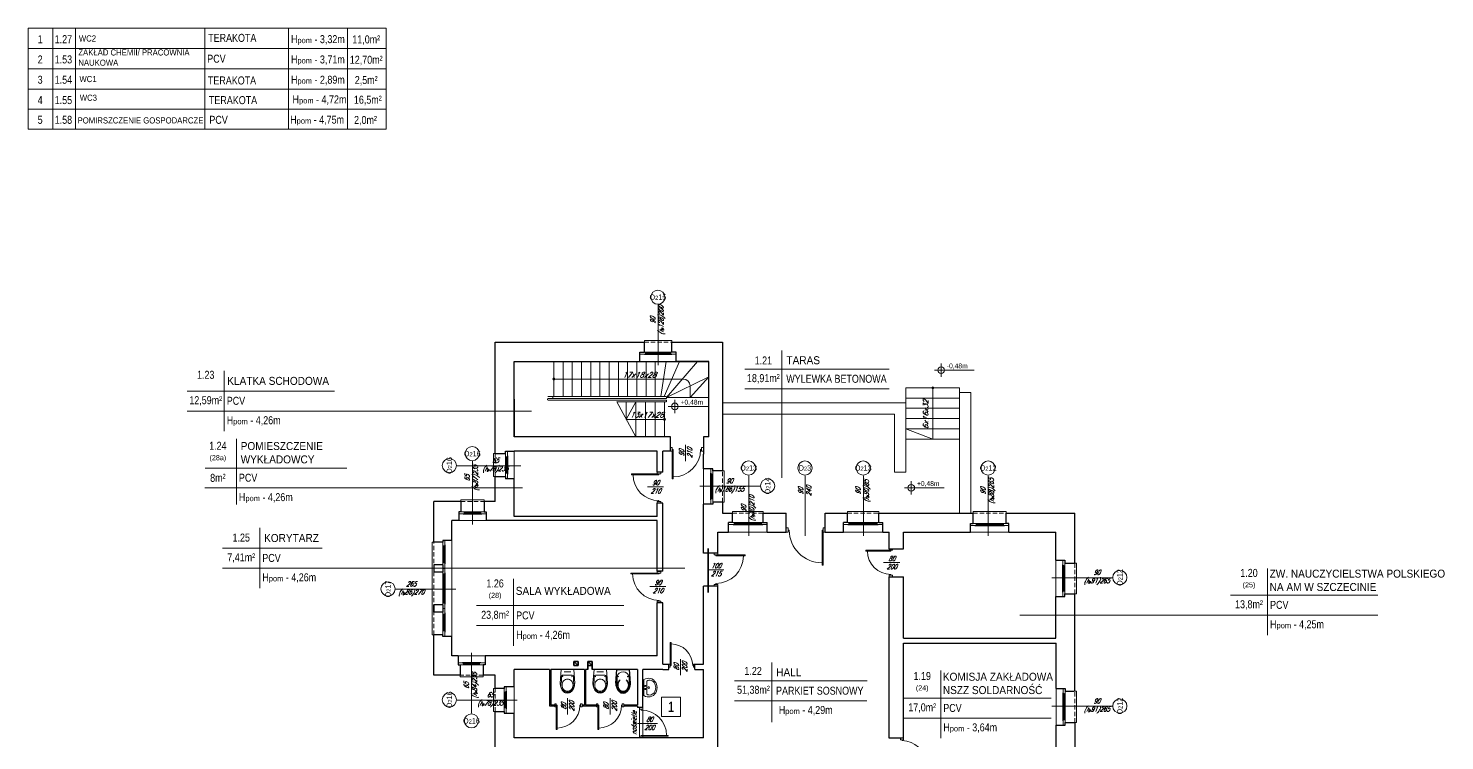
# Model space of a CAD drawing. Header units: millimetres. Extents: x -18485 to 40303, y -22087 to 35064.
# Drawn here: x 14465 to 18612, y 17374 to 19460 of the extents above; entities that cross this region are included whole.
import ezdxf
from ezdxf.enums import TextEntityAlignment as Align

# ---------------------------------------------------------------- set-up
doc = ezdxf.new("R2010")
doc.units = ezdxf.units.MM
doc.linetypes.add('ACAD_ISO12W100', pattern=[21, 12, -3, 0, -3, 0, -3])
doc.linetypes.add('DASHED', pattern=[19.05, 12.7, -6.35])
doc.layers.get('0').update_dxf_attribs({"lineweight": 25})
for name, color, linetype, lineweight in [('01 parter - ściany', 2, 'Continuous', 25), ('03-01_okna', 5, 'Continuous', 15), ('03_drzwi', 1, 'Continuous', 0), ('04-1_widok', 251, 'Continuous', 5), ('05-03_opis', 10, 'Continuous', 5), ('07_wyposażenie', 253, 'Continuous', 5), ('31 piętro III - ściany', 2, 'Continuous', 35), ('inw03-02_schody', 6, 'Continuous', 5)]:
    doc.layers.add(name, color=color, linetype=linetype, lineweight=lineweight)
doc.styles.add('arial', font='arial.ttf')
doc.styles.add('ariel', font='arial.ttf', dxfattribs={"width": 0.8})
doc.styles.add('ariel_wym', font='simplex.shx', dxfattribs={"width": 0.65, "oblique": 25})

# ---------------------------------------------------------------- blocks, each defined once
blk = doc.blocks.new('ubi012_r')
for p, q in [((-2.3, 33.2), (0, 0)), ((30.3, 0), (0, 0)), ((0.9, 16.8), (0.9, 29.4)), ((27.1, 13.8), (3.9, 13.8)), ((15.4, 5.1), (7.5, 5.1)), ((15.4, 5.1), (23.3, 5.1)), ((30.2, 29.2), (30.2, 16.8)), ((33.1, 33.2), (30.3, 0))]:
    blk.add_line(p, q)
for centre in [(3.9, 16.8), (27.1, 16.8)]:
    blk.add_circle(centre, 0.506)
for centre, radius, start, end in [((30.8, 33.2), 33.1, 171.7845, 180.1077), ((27.5, 33.8), 29.8, 154.3733, 172.0149), ((18.8, 37.3), 19.5, 169.767, 190.233), ((18.1, 37.5), 18.8, 148.867, 169.8645), ((20.8, 37.1), 22.3, 133.1777, 154.6258), ((18, 37.8), 16.2, 169.767, 190.233), ((16.6, 38.4), 17, 126.5259, 148.9267), ((17.4, 38), 15.6, 148.867, 169.8645), ((17.4, 37.7), 15.6, 190.1355, 211.133), ((16.1, 38.7), 14.2, 126.5259, 148.9267), ((16.2, 42), 15.5, 105.9445, 133.2542), ((15.6, 39.7), 15.4, 102.4946, 126.4967), ((15.3, 39.9), 12.8, 102.4946, 126.4967), ((15.4, 44.4), 13, 74.6148, 105.3852), ((15.5, 40.4), 14.7, 77.6333, 102.3667), ((15.2, 40.4), 12.2, 77.6333, 102.3667), ((15, 39.9), 12.8, 53.5033, 77.5054), ((15.3, 39.7), 15.4, 53.5033, 77.5054), ((14.6, 42), 15.5, 46.7458, 74.0555), ((14.2, 38.7), 14.2, 31.0733, 53.4741), ((14.3, 38.4), 17, 31.0733, 53.4741), ((10, 37.1), 22.3, 25.3742, 46.8223), ((13, 38), 15.6, 10.1355, 31.133), ((13, 37.7), 15.6, 328.867, 349.8645), ((12.4, 37.8), 16.2, 0, 10.233), ((12.4, 37.8), 16.2, 349.767, 0), ((12.8, 37.5), 18.8, 10.1355, 31.133), ((3.2, 33.8), 29.8, 7.9851, 25.6267), ((12.1, 37.3), 19.5, 0, 10.233), ((12.1, 37.3), 19.5, 349.767, 0), ((-0.1, 33.2), 33.1, 0, 8.2155), ((15.6, 36.6), 16.2, 189.6364, 202.7205), ((-1.7, 29.4), 2.53, 0, 22.7205), ((3.9, 16.8), 3.03, 180, 270), ((16.1, 37), 14.2, 211.0733, 233.4741), ((15.3, 35.8), 12.8, 233.5033, 257.5054), ((15.2, 35.3), 12.2, 257.6333, 282.3667), ((15, 35.8), 12.8, 282.4946, 306.4967), ((14.2, 37), 14.2, 306.5259, 328.9267), ((27.1, 16.8), 3.03, 270, 0), ((32.7, 29.2), 2.53, 163.1585, 180), ((-13.9, 43.3), 46.1, 343.1585, 348.2524)]:
    blk.add_arc(centre, radius, start, end)
blk = doc.blocks.new('umywal04')
at = {"flags": 128}
for points in [[(0, 0), (-2.4, -4.4), (-3.7, -9.1), (-4.1, -13.9), (-3.5, -18.7), (-1.8, -23.4), (0.7, -27.6), (4.2, -31.3), (8.3, -34.4), (13, -36.6), (18.1, -38), (23.4, -38.5), (28.7, -38), (33.8, -36.6), (38.5, -34.4), (42.6, -31.3), (46.1, -27.6), (48.6, -23.4), (50.3, -18.7), (50.9, -13.9), (50.5, -9.1), (49.2, -4.4), (46.8, 0)], [(4.3, -8.4), (2.7, -11.4), (1.8, -14.6), (1.7, -17.9), (2.3, -21.2), (3.7, -24.3), (5.8, -27.2), (8.5, -29.6), (11.7, -31.6), (15.3, -33.1), (19.3, -34.1), (23.3, -34.4), (27.4, -34.1), (31.3, -33.1), (34.9, -31.6), (38.1, -29.6), (40.8, -27.2), (42.9, -24.3), (44.3, -21.2), (44.9, -17.9), (44.8, -14.6), (43.9, -11.4), (42.3, -8.4)]]:
    blk.add_lwpolyline(points, dxfattribs=at)
for points in [[(0, 0), (46.8, 0)], [(4.3, -8.4), (42.3, -8.4)]]:
    blk.add_lwpolyline(points)
for centre, radius in [((19.3, -4), 1.56), ((23.5, -13.9), 2.54), ((28.3, -4), 1.56)]:
    blk.add_circle(centre, radius)
blk = doc.blocks.new('*U1400')
blk.add_line((0, 0.375), (0, 0.4))
at = {"ltscale": 0.8}
blk.add_lwpolyline([(0.05, 0.4), (0.05, 0.45), (-0.05, 0.45), (-0.05, 0.4)], close=True, dxfattribs=at)
blk.add_lwpolyline([(0, -0.4), (0, -0.375), (0.8, -0.375), (0.8, -0.4), (0.05, -0.4), (-0.05, -0.4), (-0.05, -0.45), (0.05, -0.45), (0.05, -0.4)])
blk.add_arc((0, -0.375), 0.75, 0, 90)
blk = doc.blocks.new('*U1406')
blk.add_line((0, -0.375), (0, -0.4))
blk.add_lwpolyline([(0, 0.4), (0, 0.375), (-0.8, 0.375), (-0.8, 0.4), (-0.05, 0.4), (0.05, 0.4), (0.05, 0.45), (-0.05, 0.45), (-0.05, 0.4)])
at = {"ltscale": 0.8}
blk.add_lwpolyline([(-0.05, -0.4), (-0.05, -0.45), (0.05, -0.45), (0.05, -0.4)], close=True, dxfattribs=at)
blk.add_arc((0, 0.375), 0.75, 180, 270)
blk = doc.blocks.new('*U1407')
blk.add_line((0, -0.375), (0, -0.4))
blk.add_lwpolyline([(0, 0.4), (0, 0.375), (0.8, 0.375), (0.8, 0.4), (0.05, 0.4), (-0.05, 0.4), (-0.05, 0.45), (0.05, 0.45), (0.05, 0.4)])
at = {"ltscale": 0.8}
blk.add_lwpolyline([(0.05, -0.4), (0.05, -0.45), (-0.05, -0.45), (-0.05, -0.4)], close=True, dxfattribs=at)
blk.add_arc((0, 0.375), 0.75, 270, 360)
blk = doc.blocks.new('*U1395')
blk.add_line((0, -0.375), (0, -0.4))
blk.add_lwpolyline([(0, 0.4), (0, 0.375), (-0.8, 0.375), (-0.8, 0.4), (-0.05, 0.4), (0.05, 0.4), (0.05, 0.45), (-0.05, 0.45), (-0.05, 0.4)])
at = {"ltscale": 0.8}
blk.add_lwpolyline([(-0.05, -0.4), (-0.05, -0.45), (0.05, -0.45), (0.05, -0.4)], close=True, dxfattribs=at)
blk.add_arc((0, 0.375), 0.75, 180, 270)
blk = doc.blocks.new('*U1397')
blk.add_line((0, -0.375), (0, -0.4))
blk.add_lwpolyline([(0, 0.4), (0, 0.375), (0.8, 0.375), (0.8, 0.4), (0.05, 0.4), (-0.05, 0.4), (-0.05, 0.45), (0.05, 0.45), (0.05, 0.4)])
at = {"ltscale": 0.8}
blk.add_lwpolyline([(0.05, -0.4), (0.05, -0.45), (-0.05, -0.45), (-0.05, -0.4)], close=True, dxfattribs=at)
blk.add_arc((0, 0.375), 0.75, 270, 360)
blk = doc.blocks.new('kota rzutowa')
at = {"ltscale": 0.5}
for p, q in [((-20.6, 0), (102.8, 0)), ((0, -20.6), (0, 20.6))]:
    blk.add_line(p, q, dxfattribs=at)
blk.add_circle((0, 0), 10.6, dxfattribs=at)
at = {"ltscale": 0.5, "style": 'arial'}
blk.add_attdef('POZ._POSADKI_WYKOŃCZONWJ', text='', height=15, dxfattribs=at).set_placement((17.9, 1.4), align=Align.BOTTOM_LEFT)
blk.add_attdef('POZ._POSADZKI_KONSTRUKCJA', text='', height=15, dxfattribs=at).set_placement((17, -5), align=Align.TOP_LEFT)

msp = doc.modelspace()

# ---------------------------------------------------------------- linework, layer by layer
for p, q in [((16185.4, 17542.7), (16188.7, 17582.5)), ((16188.7, 17582.5), (16225.1, 17582.5)), ((16227.9, 17542.7), (16225.1, 17582.5)), ((16188.9, 17547.5), (16188.9, 17562.3)), ((16224.1, 17562.3), (16224.1, 17547.2))]:
    msp.add_line(p, q)
for centre in [(16192.5, 17562.3), (16220.4, 17562.3)]:
    msp.add_circle(centre, 0.607)
for centre, radius, start, end in [((16225.2, 17542.7), 39.8, 180, 188.2155), ((16210.6, 17537.7), 23.4, 169.767, 180), ((16241.8, 17530.5), 55.4, 163.1585, 168.2524), ((16185.9, 17547.5), 3.03, 343.1585, 0), ((16210.3, 17537), 19.5, 169.767, 180), ((16209.5, 17537.2), 18.8, 148.867, 169.8645), ((16208.1, 17538.1), 17, 126.5259, 148.9267), ((16205.7, 17538.1), 17, 31.0733, 53.4741), ((16204.3, 17537.2), 18.8, 10.1355, 31.133), ((16203.5, 17537), 19.5, 349.767, 10.233), ((16227.1, 17547.2), 3.03, 180, 202.7205), ((16206.3, 17538.5), 19.5, 9.6364, 22.7205), ((16202.5, 17537.7), 23.4, 349.767, 10.233), ((16188.1, 17542.7), 39.8, 351.7845, 0.1077), ((16221.2, 17542), 35.8, 187.9851, 205.6267), ((16210.6, 17537.7), 23.4, 180, 190.233), ((16209.7, 17537.5), 22.5, 190.1355, 211.133), ((16213.1, 17537.9), 26.7, 205.3742, 226.8223), ((16208, 17536.4), 20.4, 211.0733, 233.4741), ((16210.3, 17537), 19.5, 180, 190.233), ((16209.5, 17536.9), 18.8, 190.1355, 211.133), ((16208.1, 17536), 17, 211.0733, 233.4741), ((16207.6, 17532), 18.6, 226.7458, 254.0555), ((16206.8, 17534.8), 18.4, 233.5033, 257.5054), ((16207.1, 17534.6), 15.4, 233.5033, 257.5054), ((16206.7, 17529.2), 15.6, 254.6148, 285.3852), ((16206.6, 17534), 17.6, 257.6333, 282.3667), ((16206.9, 17534), 14.7, 257.6333, 282.3667), ((16206.7, 17534.6), 15.4, 282.4946, 306.4967), ((16206.3, 17534.8), 18.4, 282.4946, 306.4967), ((16205.7, 17532), 18.6, 285.9445, 313.2542), ((16205.7, 17536), 17, 306.5259, 328.9267), ((16205.1, 17536.4), 20.4, 306.5259, 328.9267), ((16200.2, 17537.9), 26.7, 313.1777, 334.6258), ((16204.3, 17536.9), 18.8, 328.867, 349.8645), ((16203.4, 17537.5), 22.5, 328.867, 349.8645), ((16192.1, 17542), 35.8, 334.3733, 352.0149)]:
    msp.add_arc(centre, radius, start, end)
at = {"layer": '01 parter - ściany'}
for p, q in [((15832, 18215.5), (15832, 18540.5)), ((15832, 18540.5), (16269, 18540.5)), ((16269, 18511.5), (16269, 18540.5)), ((16349, 18540.5), (16497.6, 18540.5)), ((16349, 18511.5), (16349, 18540.5)), ((16497.6, 18540.5), (16497.6, 18164.5)), ((16256, 18484.5), (16256, 18511.5)), ((16256, 18511.5), (16269, 18511.5)), ((16362, 18511.5), (16349, 18511.5)), ((16362, 18484.5), (16362, 18511.5)), ((15888, 18484.5), (16458, 18484.5)), ((15888, 18263.5), (15888, 18484.5)), ((16362, 18484.5), (16458, 18484.5)), ((16458, 18484.5), (16362, 18484.5)), ((16458, 18263.5), (16458, 18484.5)), ((15888, 18374), (15888, 18263.5)), ((16345.1, 18263.5), (15888, 18263.5)), ((16345.1, 18221.5), (16345.1, 18263.5)), ((16458, 18263.5), (16441.6, 18263.5)), ((16458, 18263.5), (16441.6, 18263.5)), ((16441.6, 18263.5), (16441.6, 18213.5)), ((15832, 18215.5), (15862, 18215.5)), ((15862, 18221.5), (15888, 18221.5)), ((15862, 18215.5), (15862, 18221.5)), ((16306.6, 18221.5), (15888, 18221.5)), ((16306.6, 18160.5), (16306.6, 18221.5)), ((16322.6, 18160.5), (16322.6, 18221.5)), ((16345.1, 18221.5), (16322.6, 18221.5)), ((16441.6, 18170.5), (16441.6, 18213.5)), ((16469.6, 18170.5), (16441.6, 18170.5)), ((16469.6, 18164.5), (16469.6, 18170.5)), ((16497.6, 18164.5), (16469.6, 18164.5)), ((15832, 18074.5), (15832, 18147.5)), ((15832, 18147.5), (15862, 18147.5)), ((15862, 18147.5), (15862, 18141.5)), ((15862, 18141.5), (15888, 18141.5)), ((15888, 18030.5), (15888, 18141.5)), ((16322.6, 18160.5), (16306.6, 18160.5)), ((15652.6, 17955.5), (15652.6, 18074.5)), ((15731.6, 18074.5), (15652.6, 18074.5)), ((15725.6, 18044.5), (15725.6, 18018.5)), ((15731.6, 18044.5), (15725.6, 18044.5)), ((15731.6, 18074.5), (15731.6, 18044.5)), ((15832, 18074.5), (15799.6, 18074.5)), ((15799.6, 18074.5), (15799.6, 18044.5)), ((15799.6, 18044.5), (15805.6, 18044.5)), ((15805.6, 18044.5), (15805.6, 18018.5)), ((16322.6, 18069.5), (16306.6, 18069.5)), ((16306.6, 18030.5), (16306.6, 18069.5)), ((16322.6, 17870.5), (16322.6, 18069.5)), ((16441.6, 17923.5), (16441.6, 18066.5)), ((16469.6, 18066.5), (16441.6, 18066.5)), ((16497.6, 18072.5), (16469.6, 18072.5)), ((16469.6, 18072.5), (16469.6, 18066.5)), ((16497.6, 18072.5), (16497.6, 18040.5)), ((16497.6, 18040.5), (16527.1, 18040.5)), ((16527.1, 18013.5), (16527.1, 18040.5)), ((16617.1, 18040.5), (16683.6, 18040.5)), ((16617.1, 18013.5), (16617.1, 18040.5)), ((16683.6, 17984.5), (16683.6, 18040.5)), ((16798.6, 18040.5), (16863.3, 18040.5)), ((16798.6, 17984.5), (16798.6, 18040.5)), ((16863.3, 18013.5), (16863.3, 18040.5)), ((16955.3, 18040.5), (17231.8, 18040.5)), ((16955.3, 18013.5), (16955.3, 18040.5)), ((17231.8, 18010.5), (17231.8, 18040.5)), ((17327.8, 18040.5), (17528.8, 18040.5)), ((17327.8, 18010.5), (17327.8, 18040.5)), ((17528.8, 17894.5), (17528.8, 18040.5)), ((15705.6, 17960.5), (15705.6, 18018.5)), ((15725.6, 18018.5), (15705.6, 18018.5)), ((16306.6, 18018.5), (15805.6, 18018.5)), ((16306.6, 18030.5), (15888, 18030.5)), ((16306.6, 17870.5), (16306.6, 18018.5)), ((16515.6, 17984.5), (16515.6, 18013.5)), ((16527.1, 18013.5), (16515.6, 18013.5)), ((16617.1, 18013.5), (16628.6, 18013.5)), ((16628.6, 17984.5), (16628.6, 18013.5)), ((16851.8, 17984.5), (16851.8, 18013.5)), ((16863.3, 18013.5), (16851.8, 18013.5)), ((16955.3, 18013.5), (16966.8, 18013.5)), ((16966.8, 17984.5), (16966.8, 18013.5)), ((17223.8, 17984.5), (17223.8, 18010.5)), ((17223.8, 18010.5), (17231.8, 18010.5)), ((17335.8, 18010.5), (17327.8, 18010.5)), ((17335.8, 17984.5), (17335.8, 18010.5)), ((15678.6, 17955.5), (15652.6, 17955.5)), ((15705.6, 17960.5), (15678.6, 17960.5)), ((15678.6, 17960.5), (15678.6, 17955.5)), ((16483.6, 17984.5), (16515.6, 17984.5)), ((16483.6, 17923.5), (16483.6, 17984.5)), ((16628.6, 17984.5), (16683.6, 17984.5)), ((16798.6, 17984.5), (16851.8, 17984.5)), ((16966.8, 17984.5), (16985.8, 17984.5)), ((16985.8, 17936.5), (16985.8, 17984.5)), ((17027.8, 17936.5), (17027.8, 17984.5)), ((17027.8, 17984.5), (17223.8, 17984.5)), ((17335.8, 17984.5), (17473.8, 17984.5)), ((17473.8, 17902.5), (17473.8, 17984.5)), ((16483.6, 17923.5), (16441.6, 17923.5)), ((16985.8, 17936.5), (17027.8, 17936.5)), ((15678.6, 17889.5), (15652.6, 17889.5)), ((15652.6, 17889.5), (15652.6, 17868)), ((15678.6, 17889.5), (15678.6, 17868)), ((17473.8, 17902.5), (17499.8, 17902.5)), ((17499.8, 17902.5), (17499.8, 17894.5)), ((17499.8, 17894.5), (17528.8, 17894.5)), ((15678.6, 17868), (15652.6, 17868)), ((16322.6, 17870.5), (16306.6, 17870.5)), ((16985.8, 17381.5), (16985.8, 17854.5)), ((16985.8, 17854.5), (17027.8, 17854.5)), ((17027.8, 17674.5), (17027.8, 17854.5)), ((16483.6, 17826.5), (16441.6, 17826.5)), ((16441.6, 17598.5), (16441.6, 17826.5)), ((16483.6, 17192.5), (16483.6, 17826.5)), ((17473.8, 17674.5), (17473.8, 17796.5)), ((17473.8, 17796.5), (17499.8, 17796.5)), ((17499.8, 17796.5), (17499.8, 17804.5)), ((17499.8, 17804.5), (17528.8, 17804.5)), ((17528.8, 17519.5), (17528.8, 17804.5)), ((15652.6, 17772), (15652.6, 17750.5)), ((15678.6, 17772), (15652.6, 17772)), ((15652.6, 17750.5), (15652.6, 17772)), ((15678.6, 17750.5), (15652.6, 17750.5)), ((15678.6, 17772), (15678.6, 17750.5)), ((16322.6, 17777.5), (16306.6, 17777.5)), ((16306.6, 17622.5), (16306.6, 17777.5)), ((16322.6, 17598.5), (16322.6, 17777.5)), ((15652.6, 17566.5), (15652.6, 17684.5)), ((15678.6, 17684.5), (15652.6, 17684.5)), ((15678.6, 17679.5), (15678.6, 17684.5)), ((15705.6, 17679.5), (15678.6, 17679.5)), ((15705.6, 17622.5), (15705.6, 17679.5)), ((17027.8, 17674.5), (17473.8, 17674.5)), ((17027.8, 17381.5), (17027.8, 17659.5)), ((17027.8, 17659.5), (17474.8, 17659.5)), ((17474.8, 17527.5), (17474.8, 17659.5)), ((15723.6, 17622.5), (15705.6, 17622.5)), ((15723.6, 17622.5), (15723.6, 17596.5)), ((15723.6, 17596.5), (15729.1, 17596.5)), ((15729.1, 17596.5), (15729.1, 17566.5)), ((15802.6, 17596.5), (15797.1, 17596.5)), ((15797.1, 17596.5), (15797.1, 17566.5)), ((16306.6, 17622.5), (15802.6, 17622.5)), ((15802.6, 17622.5), (15802.6, 17596.5)), ((15888, 17532.5), (15888, 17582.5)), ((15991.6, 17582.5), (15888, 17582.5)), ((15991.6, 17582.5), (15991.6, 17476.4)), ((16093.6, 17582.5), (15994.6, 17582.5)), ((15994.6, 17582.5), (15994.6, 17479.4)), ((16093.6, 17582.5), (16093.6, 17479.4)), ((16096.6, 17582.5), (16096.6, 17479.4)), ((16103.6, 17582.5), (16096.6, 17582.5)), ((16248.6, 17582.5), (16115.6, 17582.5)), ((16248.6, 17582.5), (16248.6, 17479.4)), ((16322.6, 17582.5), (16264.6, 17582.5)), ((16264.6, 17471.5), (16264.6, 17582.5)), ((16322.6, 17598.5), (16340.6, 17598.5)), ((16322.6, 17582.5), (16340.6, 17582.5)), ((16340.6, 17582.5), (16340.6, 17598.5)), ((16416.6, 17598.5), (16441.6, 17598.5)), ((16416.6, 17582.5), (16416.6, 17598.5)), ((16416.6, 17582.5), (16441.6, 17582.5)), ((16441.6, 17382.5), (16441.6, 17582.5)), ((15729.1, 17566.5), (15652.6, 17566.5)), ((15832, 17566.5), (15797.1, 17566.5)), ((15832, 17527.5), (15832, 17566.5)), ((15858, 17527.5), (15832, 17527.5)), ((15888, 17532.5), (15858, 17532.5)), ((15888, 17532.5), (15858, 17532.5)), ((15858, 17532.5), (15858, 17527.5)), ((17474.8, 17527.5), (17500.8, 17527.5)), ((17500.8, 17527.5), (17500.8, 17519.5)), ((17500.8, 17519.5), (17526.8, 17519.5)), ((15832, 17324.5), (15832, 17459.5)), ((15832, 17459.5), (15858, 17459.5)), ((15858, 17459.5), (15858, 17454.5)), ((15991.6, 17476.4), (16006.6, 17476.4)), ((15994.6, 17479.4), (16006.6, 17479.4)), ((16006.6, 17479.4), (16006.6, 17476.4)), ((16086.6, 17479.4), (16093.6, 17479.4)), ((16086.6, 17479.4), (16086.6, 17476.4)), ((16086.6, 17476.4), (16128.6, 17476.4)), ((16096.6, 17479.4), (16128.6, 17479.4)), ((16128.6, 17479.4), (16128.6, 17476.4)), ((16208.6, 17479.4), (16248.6, 17479.4)), ((16208.6, 17479.4), (16208.6, 17476.4)), ((16208.6, 17476.4), (16248.6, 17476.4)), ((16248.6, 17476.4), (16248.6, 17471.5)), ((16264.6, 17471.5), (16248.6, 17471.5)), ((15858, 17454.5), (15888, 17454.5)), ((15888, 17382.5), (15888, 17454.5)), ((17474.8, 17276.5), (17474.8, 17419.5)), ((17474.8, 17419.5), (17500.8, 17419.5)), ((17500.8, 17419.5), (17500.8, 17427.5)), ((17500.8, 17427.5), (17526.8, 17427.5)), ((17528.8, 17427.5), (17528.8, 17178.5)), ((16441.6, 17382.5), (15888, 17382.5)), ((17027.8, 17381.5), (16985.8, 17381.5))]:
    msp.add_line(p, q, dxfattribs=at)
at = {"layer": '03-01_okna', "linetype": 'Continuous', "lineweight": 0}
for p, q in [((16269, 18540.5), (16269, 18545.5)), ((16269, 18545.5), (16349, 18545.5)), ((16349, 18540.5), (16349, 18545.5)), ((16346, 18511.5), (16272, 18511.5)), ((16272, 18508.5), (16346, 18508.5)), ((16273, 18504.5), (16273, 18508.5)), ((16273, 18507), (16345, 18507)), ((16273, 18506.5), (16345, 18506.5)), ((16345, 18504.5), (16345, 18508.5)), ((15827, 18147.5), (15827, 18215.5)), ((15832, 18215.5), (15827, 18215.5)), ((15862, 18205.5), (15862, 18157.4)), ((15865, 18157.4), (15865, 18205.5)), ((15869, 18204.5), (15865, 18204.5)), ((15866.5, 18158.4), (15866.5, 18204.5)), ((15867, 18158.4), (15867, 18204.5)), ((16497.6, 18164.5), (16502.6, 18164.5)), ((16502.6, 18072.5), (16502.6, 18164.5)), ((15832, 18147.5), (15827, 18147.5)), ((15869, 18158.4), (15865, 18158.4)), ((16462.6, 18155.5), (16466.6, 18155.5)), ((16464.6, 18083.5), (16464.6, 18155.5)), ((16465.1, 18083.5), (16465.1, 18155.5)), ((16466.6, 18082.5), (16466.6, 18154.5)), ((16469.6, 18154.5), (16469.6, 18082.5)), ((15731.6, 18074.5), (15731.6, 18079.5)), ((15731.6, 18079.5), (15799.6, 18079.5)), ((15799.6, 18074.5), (15799.6, 18079.5)), ((16462.6, 18083.5), (16466.6, 18083.5)), ((15789.6, 18044.5), (15741.6, 18044.5)), ((15741.6, 18041.5), (15789.6, 18041.5)), ((15742.6, 18037.5), (15742.6, 18041.5)), ((15742.6, 18040), (15788.6, 18040)), ((15742.6, 18039.5), (15788.6, 18039.5)), ((15788.6, 18037.5), (15788.6, 18041.5)), ((16497.6, 18072.5), (16502.6, 18072.5)), ((16527.1, 18040.5), (16527.1, 18045.5)), ((16527.1, 18045.5), (16617.1, 18045.5)), ((16617.1, 18040.5), (16617.1, 18045.5)), ((16863.3, 18040.5), (16863.3, 18045.5)), ((16863.3, 18045.5), (16955.3, 18045.5)), ((16955.3, 18040.5), (16955.3, 18045.5)), ((17231.8, 18040.5), (17231.8, 18045.5)), ((17231.8, 18045.5), (17327.8, 18045.5)), ((17327.8, 18040.5), (17327.8, 18045.5)), ((16612.6, 18013.5), (16531.6, 18013.5)), ((16531.6, 18010.5), (16612.6, 18010.5)), ((16532.6, 18006.5), (16532.6, 18010.5)), ((16532.6, 18009), (16611.6, 18009)), ((16532.6, 18008.5), (16611.6, 18008.5)), ((16611.6, 18006.5), (16611.6, 18010.5)), ((16950.8, 18013.5), (16867.8, 18013.5)), ((16867.8, 18010.5), (16950.8, 18010.5)), ((16868.8, 18006.5), (16868.8, 18010.5)), ((16868.8, 18009), (16949.8, 18009)), ((16868.8, 18008.5), (16949.8, 18008.5)), ((16949.8, 18006.5), (16949.8, 18010.5)), ((17319.8, 18010.5), (17239.8, 18010.5)), ((17239.8, 18007.5), (17319.8, 18007.5)), ((17240.8, 18003.5), (17240.8, 18007.5)), ((17240.8, 18006), (17318.8, 18006)), ((17240.8, 18005.5), (17318.8, 18005.5)), ((17318.8, 18003.5), (17318.8, 18007.5)), ((15647.6, 17684.5), (15647.6, 17955.5)), ((15652.6, 17955.5), (15647.6, 17955.5)), ((15678.6, 17894.7), (15678.6, 17944.5)), ((15681.6, 17944.5), (15681.6, 17894.7)), ((15685.6, 17943.5), (15681.6, 17943.5)), ((15683.1, 17943.5), (15683.1, 17895.7)), ((15683.6, 17943.5), (15683.6, 17895.7)), ((15685.6, 17895.7), (15681.6, 17895.7)), ((17492.8, 17887.5), (17496.8, 17887.5)), ((17494.8, 17813.5), (17494.8, 17887.5)), ((17495.3, 17813.5), (17495.3, 17887.5)), ((17496.8, 17812.5), (17496.8, 17886.5)), ((17499.8, 17886.5), (17499.8, 17812.5)), ((17528.8, 17894.5), (17533.8, 17894.5)), ((17533.8, 17804.5), (17533.8, 17894.5)), ((15678.6, 17777.2), (15678.6, 17862.7)), ((15681.6, 17862.7), (15681.6, 17777.2)), ((15685.6, 17861.7), (15681.6, 17861.7)), ((15683.1, 17861.7), (15683.1, 17778.2)), ((15683.6, 17861.7), (15683.6, 17778.2)), ((17492.8, 17813.5), (17496.8, 17813.5)), ((17528.8, 17804.5), (17533.8, 17804.5)), ((15685.6, 17778.2), (15681.6, 17778.2)), ((15678.6, 17745.2), (15678.6, 17695.5)), ((15681.6, 17695.5), (15681.6, 17745.2)), ((15685.6, 17744.2), (15681.6, 17744.2)), ((15683.1, 17696.5), (15683.1, 17744.2)), ((15683.6, 17696.5), (15683.6, 17744.2)), ((15652.6, 17684.5), (15647.6, 17684.5)), ((15685.6, 17696.5), (15681.6, 17696.5)), ((15738.5, 17603.5), (15738.5, 17599.5)), ((15785.6, 17601.5), (15738.5, 17601.5)), ((15785.6, 17601), (15738.5, 17601)), ((15786.6, 17599.5), (15739.6, 17599.5)), ((15739.6, 17596.5), (15786.6, 17596.5)), ((15785.6, 17603.5), (15785.6, 17599.5)), ((15729.1, 17566.5), (15729.1, 17561.5)), ((15797.1, 17561.5), (15729.1, 17561.5)), ((15797.1, 17566.5), (15797.1, 17561.5)), ((15827, 17459.5), (15827, 17527.5)), ((15832, 17527.5), (15827, 17527.5)), ((15858, 17516.5), (15858, 17470.5)), ((15865, 17517.5), (15861, 17517.5)), ((15861, 17470.5), (15861, 17516.5)), ((15862.5, 17471.5), (15862.5, 17517.5)), ((15863, 17471.5), (15863, 17517.5)), ((17493.8, 17512.5), (17497.8, 17512.5)), ((17495.8, 17436.5), (17495.8, 17512.5)), ((17496.3, 17436.5), (17496.3, 17512.5)), ((17497.8, 17435.5), (17497.8, 17511.5)), ((17500.8, 17511.5), (17500.8, 17435.5)), ((17528.8, 17519.5), (17533.8, 17519.5)), ((17533.8, 17427.5), (17533.8, 17519.5)), ((15832, 17459.5), (15827, 17459.5)), ((15865, 17471.5), (15861, 17471.5)), ((16254.7, 17387.4), (16254.7, 17466.5)), ((16264.6, 17387.4), (16264.6, 17466.5)), ((17493.8, 17436.5), (17497.8, 17436.5)), ((17528.8, 17427.5), (17533.8, 17427.5))]:
    msp.add_line(p, q, dxfattribs=at)
at = {"layer": '03-01_okna', "linetype": 'DASHED'}
for p, q in [((16269, 18540.5), (16349, 18540.5)), ((15832, 18147.5), (15832, 18215.5)), ((16497.6, 18072.5), (16497.6, 18164.5)), ((15731.6, 18074.5), (15799.6, 18074.5)), ((16527.1, 18040.5), (16617.1, 18040.5)), ((16863.3, 18040.5), (16955.3, 18040.5)), ((17231.8, 18040.5), (17327.8, 18040.5)), ((15652.6, 17684.5), (15652.6, 17955.5)), ((17528.8, 17804.5), (17528.8, 17894.5)), ((15797.1, 17566.5), (15729.1, 17566.5)), ((15832, 17459.5), (15832, 17527.5)), ((17528.8, 17427.5), (17528.8, 17519.5))]:
    msp.add_line(p, q, dxfattribs=at)
at = {"layer": '03-01_okna', "linetype": 'Continuous', "lineweight": 0}
for points in [[(16272, 18505.5), (16256, 18505.5), (16256, 18511.5), (16272, 18511.5)], [(16362, 18505.5), (16346, 18505.5), (16346, 18511.5), (16362, 18511.5)], [(15868, 18221.5), (15868, 18205.5), (15862, 18205.5), (15862, 18221.5)], [(16463.6, 18170.5), (16463.6, 18154.5), (16469.6, 18154.5), (16469.6, 18170.5)], [(15868, 18157.4), (15868, 18141.4), (15862, 18141.4), (15862, 18157.4)], [(16463.6, 18082.5), (16463.6, 18066.5), (16469.6, 18066.5), (16469.6, 18082.5)], [(15741.6, 18038.5), (15725.6, 18038.5), (15725.6, 18044.5), (15741.6, 18044.5)], [(15805.6, 18038.5), (15789.6, 18038.5), (15789.6, 18044.5), (15805.6, 18044.5)], [(16531.6, 18007.5), (16515.6, 18007.5), (16515.6, 18013.5), (16531.6, 18013.5)], [(16628.6, 18007.5), (16612.6, 18007.5), (16612.6, 18013.5), (16628.6, 18013.5)], [(16867.8, 18007.5), (16851.8, 18007.5), (16851.8, 18013.5), (16867.8, 18013.5)], [(16966.8, 18007.5), (16950.8, 18007.5), (16950.8, 18013.5), (16966.8, 18013.5)], [(17239.8, 18004.5), (17223.8, 18004.5), (17223.8, 18010.5), (17239.8, 18010.5)], [(17335.8, 18004.5), (17319.8, 18004.5), (17319.8, 18010.5), (17335.8, 18010.5)], [(15684.6, 17944.5), (15684.6, 17960.5), (15678.6, 17960.5), (15678.6, 17944.5)], [(15684.6, 17878.7), (15684.6, 17894.7), (15678.6, 17894.7), (15678.6, 17878.7)], [(15684.6, 17862.7), (15684.6, 17878.7), (15678.6, 17878.7), (15678.6, 17862.7)], [(17493.8, 17902.5), (17493.8, 17886.5), (17499.8, 17886.5), (17499.8, 17902.5)], [(17493.8, 17812.5), (17493.8, 17796.5), (17499.8, 17796.5), (17499.8, 17812.5)], [(15684.6, 17761.2), (15684.6, 17777.2), (15678.6, 17777.2), (15678.6, 17761.2)], [(15684.6, 17761.2), (15684.6, 17745.2), (15678.6, 17745.2), (15678.6, 17761.2)], [(15684.6, 17695.5), (15684.6, 17679.5), (15678.6, 17679.5), (15678.6, 17695.5)], [(15723.6, 17602.5), (15739.6, 17602.5), (15739.6, 17596.5), (15723.6, 17596.5)], [(15786.6, 17602.5), (15802.6, 17602.5), (15802.6, 17596.5), (15786.6, 17596.5)], [(15864, 17532.5), (15864, 17516.5), (15858, 17516.5), (15858, 17532.5)], [(17494.8, 17527.5), (17494.8, 17511.5), (17500.8, 17511.5), (17500.8, 17527.5)], [(15864, 17470.5), (15864, 17454.5), (15858, 17454.5), (15858, 17470.5)], [(17494.8, 17435.5), (17494.8, 17419.5), (17500.8, 17419.5), (17500.8, 17435.5)]]:
    msp.add_lwpolyline(points, close=True, dxfattribs=at)
for points in [[(16269, 18505.5), (16269, 18504.5), (16349, 18504.5), (16349, 18505.5)], [(15868, 18154.4), (15869, 18154.4), (15869, 18208.5), (15868, 18208.5)], [(16463.6, 18079.5), (16462.6, 18079.5), (16462.6, 18157.5), (16463.6, 18157.5)], [(15738.6, 18038.5), (15738.6, 18037.5), (15792.6, 18037.5), (15792.6, 18038.5)], [(16528.6, 18007.5), (16528.6, 18006.5), (16615.6, 18006.5), (16615.6, 18007.5)], [(16864.8, 18007.5), (16864.8, 18006.5), (16953.8, 18006.5), (16953.8, 18007.5)], [(17236.8, 18004.5), (17236.8, 18003.5), (17322.8, 18003.5), (17322.8, 18004.5)], [(15684.6, 17947.5), (15685.6, 17947.5), (15685.6, 17891.7), (15684.6, 17891.7)], [(17493.8, 17809.5), (17492.8, 17809.5), (17492.8, 17889.5), (17493.8, 17889.5)], [(15684.6, 17865.7), (15685.6, 17865.7), (15685.6, 17774.2), (15684.6, 17774.2)], [(15684.6, 17692.5), (15685.6, 17692.5), (15685.6, 17748.2), (15684.6, 17748.2)], [(15789.6, 17602.5), (15789.6, 17603.5), (15736.6, 17603.5), (15736.6, 17602.5)], [(15864, 17467.5), (15865, 17467.5), (15865, 17519.5), (15864, 17519.5)], [(17494.8, 17432.5), (17493.8, 17432.5), (17493.8, 17514.5), (17494.8, 17514.5)]]:
    msp.add_lwpolyline(points, dxfattribs=at)
at = {"layer": '04-1_widok'}
for p, q in [((17224.6, 18393.5), (17191.6, 18393.5)), ((17191.6, 18393.5), (17191.6, 18040.5)), ((17224.6, 18040.5), (17224.6, 18393.5)), ((17034.6, 18363.5), (16497.6, 18363.5)), ((17001.6, 18330.5), (16497.6, 18330.5)), ((17001.6, 18160.5), (17001.6, 18330.5)), ((17034.6, 18363.5), (17034.6, 18160.5)), ((15888, 18221.5), (15888, 18141.4)), ((16441.6, 18170.5), (16441.6, 18066.5)), ((17034.6, 18160.5), (17001.6, 18160.5)), ((15805.6, 18018.5), (15725.6, 18018.5)), ((15705.6, 17960.5), (15705.6, 17679.5)), ((16628.6, 17984.5), (16515.6, 17984.5)), ((16966.8, 17984.5), (16851.8, 17984.5)), ((17335.8, 17984.5), (17223.8, 17984.5)), ((17473.8, 17902.5), (17473.8, 17794.5)), ((15723.6, 17622.5), (15802.6, 17622.5)), ((15888, 17532.5), (15888, 17454.5)), ((17474.8, 17527.5), (17474.8, 17415.5))]:
    msp.add_line(p, q, dxfattribs=at)
at = {"layer": '05-03_opis'}
for p, q in [((14465.3, 19459.7), (15513.4, 19459.7)), ((14465.3, 19459.7), (14465.3, 19164)), ((14537, 19459.7), (14537, 19164)), ((14603.3, 19459.7), (14603.3, 19164)), ((14981.9, 19459.7), (14981.9, 19164)), ((15226.9, 19459.7), (15226.9, 19164)), ((15400.1, 19459.7), (15400.1, 19164)), ((15513.4, 19459.7), (15513.4, 19164)), ((14465.3, 19400.2), (15513.4, 19400.2)), ((14465.3, 19340.7), (15513.4, 19340.7)), ((14465.3, 19281.3), (15513.4, 19281.3)), ((14465.3, 19223.5), (15513.4, 19223.5)), ((14465.3, 19164), (15513.4, 19164)), ((16671.7, 18516.6), (16671.7, 18143.5)), ((15039, 18457.3), (15039, 18280.5)), ((16562.8, 18462.4), (16986, 18462.4)), ((14930.1, 18397.8), (15361.8, 18397.8)), ((16562.8, 18404), (16985.4, 18404)), ((14930.1, 18339.4), (15938.4, 18339.4)), ((15074.6, 18257.7), (15074.6, 18065.8)), ((14983.5, 18172.6), (15397.4, 18172.6)), ((14982.1, 18114.3), (15911.8, 18114.3)), ((15143.1, 17997.3), (15143.1, 17820.6)), ((15034.2, 17937.9), (15325.8, 17937.9)), ((15034.2, 17879.5), (16386.9, 17879.5)), ((18093.5, 17878.6), (18093.5, 17683.3)), ((15886.2, 17848.4), (15886.2, 17652.4)), ((17984.6, 17800.5), (18416.3, 17800.5)), ((15777.3, 17769.7), (16209, 17769.7)), ((15777.3, 17711.3), (16209, 17711.3)), ((17368, 17742.2), (18416.3, 17742.2)), ((16641.7, 17603.4), (16641.7, 17429)), ((16532.7, 17549.2), (16921.2, 17549.2)), ((17136.7, 17579.7), (17136.7, 17381.5)), ((17027.8, 17498.7), (17459.5, 17498.7)), ((16532.4, 17490.8), (16920, 17490.8)), ((17027.8, 17440.4), (17459.5, 17440.4))]:
    msp.add_line(p, q, dxfattribs=at)
at = {"layer": '05-03_opis', "lineweight": 0}
for p, q in [((16309, 18473.9), (16309, 18649.9)), ((16389.7, 18240.3), (16389.7, 18193.1)), ((15906.9, 18179.4), (15720.6, 18179.4)), ((15765.6, 18007), (15765.4, 18194)), ((16574.7, 17973.9), (16574.7, 18149.9)), ((16739.5, 17973.9), (16739.5, 18149.9)), ((16910.1, 17973.9), (16910.1, 18149.9)), ((17275.8, 17973.9), (17275.8, 18149.9)), ((16325, 18117.4), (16277.8, 18117.4)), ((16431, 18119.5), (16607, 18119.5)), ((16501.8, 17875), (16454.6, 17875)), ((17016.3, 17895.6), (16969.1, 17895.6)), ((17462.2, 17851.6), (17638.2, 17851.6)), ((15717.2, 17818), (15541.2, 17818)), ((16331.7, 17825.3), (16284.5, 17825.3)), ((15763.1, 17631.1), (15763.1, 17455.1)), ((16374.7, 17613.4), (16374.7, 17566.2)), ((16044.3, 17498.7), (16044.3, 17451.5)), ((16168.7, 17498.7), (16168.7, 17451.5)), ((15896.6, 17493.5), (15720.6, 17493.5)), ((17462.2, 17475.3), (17638.2, 17475.3)), ((16307.1, 17425), (16248.8, 17425))]:
    msp.add_line(p, q, dxfattribs=at)
at = {"layer": '05-03_opis', "linetype": 'ACAD_ISO12W100', "ltscale": 5, "const_width": 5}
msp.add_lwpolyline([(16455.8, 17937.2), (16455.8, 17807.7)], dxfattribs=at)
at = {"layer": '05-03_opis'}
msp.add_lwpolyline([(16319.5, 17501.9), (16374.9, 17501.9), (16374.9, 17445.4), (16319.5, 17445.4)], close=True, dxfattribs=at)
at = {"layer": '05-03_opis', "lineweight": 0}
for centre in [(16308.5, 18672.6), (15765.1, 18214.7), (15697.9, 18179.9), (16574.2, 18172.6), (16739, 18172.6), (16909.6, 18172.6), (17275.3, 18172.6), (16629.7, 18120), (17660.9, 17852.1), (15518.5, 17818.5), (15697.9, 17494), (17660.9, 17475.8), (15762.6, 17432.4)]:
    msp.add_circle(centre, 20.7, dxfattribs=at)
at = {"layer": '07_wyposażenie', "ltscale": 2}
msp.add_arc((16206.5, 17557.3), 18.3, 15.8978, 164.1022, dxfattribs=at)
at = {"layer": '31 piętro III - ściany'}
for p, q in [((16062.8, 17606.2), (16074.8, 17606.2)), ((16062.8, 17594.2), (16062.8, 17606.2)), ((16062.8, 17606.2), (16074.8, 17594.2)), ((16074.8, 17594.2), (16062.8, 17594.2)), ((16074.8, 17606.2), (16074.8, 17594.2)), ((16103.6, 17606.2), (16115.6, 17606.2)), ((16103.6, 17594.2), (16103.6, 17606.2)), ((16103.6, 17606.2), (16115.6, 17594.2)), ((16115.6, 17594.2), (16103.6, 17594.2)), ((16103.6, 17594.2), (16103.6, 17582.5)), ((16115.6, 17606.2), (16115.6, 17594.2)), ((16115.6, 17594.2), (16115.6, 17582.5))]:
    msp.add_line(p, q, dxfattribs=at)
at = {"layer": 'inw03-02_schody'}
for p, q in [((16003.7, 18381.5), (16003.7, 18484.5)), ((16030.7, 18381.5), (16030.7, 18484.5)), ((16057.7, 18381.5), (16057.7, 18484.5)), ((16084.7, 18381.5), (16084.7, 18484.5)), ((16111.7, 18381.5), (16111.7, 18484.5)), ((16138.7, 18381.5), (16138.7, 18484.5)), ((16165.7, 18381.5), (16165.7, 18484.5)), ((16192.7, 18381.5), (16192.7, 18484.5)), ((16219.7, 18381.5), (16219.7, 18484.5)), ((16246.7, 18381.5), (16246.7, 18484.5)), ((16273.7, 18381.5), (16273.7, 18484.5)), ((16300.7, 18381.5), (16300.7, 18484.5)), ((16317.2, 18381.5), (16332.3, 18484.5)), ((16371.8, 18484.5), (16327.1, 18381.5)), ((16333.2, 18379), (16424.6, 18484.5)), ((16003.7, 18433), (16382.6, 18433)), ((16333.2, 18379), (16458, 18439.5)), ((16402.6, 18379), (16458, 18439.5)), ((16402.6, 18379), (16402.6, 18413)), ((15986.8, 18376.5), (16333.2, 18376.5)), ((15986.8, 18371.5), (16333.2, 18371.5)), ((16000.7, 18376.5), (16000.7, 18381.5)), ((16000.7, 18376.5), (16333.2, 18376.5)), ((16333.2, 18376.5), (16333.2, 18381.5)), ((16333.2, 18379), (16458, 18379)), ((16333.2, 18371.5), (16333.2, 18366.5)), ((17191.6, 18407.5), (17034.6, 18407.5)), ((17034.6, 18407.5), (17034.6, 18363.5)), ((17191.6, 18377.5), (17034.6, 18377.5)), ((17113.1, 18407.5), (17113.1, 18257.5)), ((17191.6, 18407.5), (17191.6, 18393.5)), ((16188, 18366.5), (16244, 18263.5)), ((16216, 18366.5), (16216, 18315)), ((16216, 18315), (16244, 18366.5)), ((16244, 18366.5), (16244, 18263.5)), ((16272, 18366.5), (16272, 18263.5)), ((16300, 18366.5), (16300, 18263.5)), ((16328, 18366.5), (16328, 18263.5)), ((17191.6, 18347.5), (17034.6, 18347.5)), ((16328, 18315), (16216, 18315)), ((17191.6, 18317.5), (17034.6, 18317.5)), ((17191.6, 18287.5), (17034.6, 18287.5)), ((17113.1, 18257.5), (17034.6, 18287.5)), ((17191.6, 18257.5), (17034.6, 18257.5))]:
    msp.add_line(p, q, dxfattribs=at)
at = {"layer": 'inw03-02_schody', "const_width": 3}
for points in [[(15985.9, 18381.5), (16333.2, 18381.5)], [(16188, 18366.5), (16333.2, 18366.5)]]:
    msp.add_lwpolyline(points, dxfattribs=at)
at = {"layer": 'inw03-02_schody'}
for centre in [(16003.7, 18433), (17113.2, 18407.5), (16328, 18315)]:
    msp.add_circle(centre, 3, dxfattribs=at)
for centre, radius, start, end in [((16382.6, 18413), 20, 0.0089, 90), ((15988, 18374), 2.77, 115.426, 180), ((15988, 18374), 2.77, 180, 244.574)]:
    msp.add_arc(centre, radius, start, end, dxfattribs=at)

# ---------------------------------------------------------------- block references
at = {"layer": '03_drzwi', "rotation": 90}
for name, p, xscale, yscale, zscale in [('*U1397', (16393.3, 18226.8), -107.2222222221899, 107.2222222221899, 107.2222222221896), ('*U1400', (16741.1, 17990.9), -127.7777777777465, 127.7777777777465, 127.777777777747), ('*U1395', (16378.6, 17594.2), -84.4444444444216, 84.4444444444216, 84.44444444442279), ('*U1397', (16046.6, 17477.9), -88.88888888885958, 88.88888888885958, 88.88888888885971), ('*U1397', (16168.6, 17477.9), -88.88888888885958, 88.88888888885958, 88.88888888885971)]:
    msp.add_blockref(name, p, dxfattribs=dict(at, xscale=xscale, yscale=yscale, zscale=zscale))
at = {"layer": '03_drzwi'}
for name, p, xscale, yscale, zscale in [('*U1406', (16311.6, 18115), 101.0939549260374, 101.0939549260374, 101.0939549260374), ('*U1407', (16478.2, 17875), 107.7777777777419, 107.7777777777419, 107.7777777777419), ('*U1406', (16990.4, 17895.5), 91.11111111108312, 91.11111111108312, 91.11111111108312), ('*U1406', (16311.7, 17823.8), 102.9503056435105, 102.9503056435105, 102.9503056435105), ('*U1400', (16259.6, 17427), 98.8888888888614, 98.8888888888614, 98.8888888888614), ('*U1400', (17023.3, 17341), 89.9999999999709, 89.9999999999709, 89.9999999999709)]:
    msp.add_blockref(name, p, dxfattribs=dict(at, xscale=xscale, yscale=yscale, zscale=zscale))
at = {"layer": '05-03_opis', "xscale": 0.9359999999996944, "yscale": 0.9359999999996944, "zscale": 0.9359999999996944}
for p, values in [((17137.7, 18458.9), {'POZ._POSADKI_WYKOŃCZONWJ': '-0,48m'}), ((16358.1, 18352.8), {'POZ._POSADKI_WYKOŃCZONWJ': '+0,48m'}), ((17050.2, 18114.7), {'POZ._POSADKI_WYKOŃCZONWJ': '+0,48m'})]:
    msp.add_blockref('kota rzutowa', p, dxfattribs=at).add_auto_attribs(values)
at = {"layer": '07_wyposażenie', "ltscale": 2, "xscale": 1.200000000000728, "yscale": 1.200000000000728, "zscale": 1.200000000000728, "rotation": 180}
for p in [(16062.1, 17582.5), (16157.9, 17582.5)]:
    msp.add_blockref('ubi012_r', p, dxfattribs=at)
at = {"layer": '07_wyposażenie', "ltscale": 2, "rotation": 90}
msp.add_blockref('umywal04', (16267.6, 17506.4), dxfattribs=at)

# ---------------------------------------------------------------- texts
at = {"layer": '05-03_opis', "style": 'ariel'}
for s, insert, char_height, width, attachment_point in [(' 1', (14496.3, 19427.9), 23.42, 71.667, 5), ('1.27', (14568, 19427.9), 23.42, 71.667, 5), ('{\\W0.9;WC2}', (14613.3, 19429.9), 18, 322.789, 4), ('{\\fArial|b0|i0|c238|p34;TERAKOTA}', (14991.9, 19431.6), 23.423, 321.758, 4), (' H{\\H0.7x;pom\\H1.429x; - 3,32m}', (15226.9, 19425.5), 23.423, 322.789, 4), ('11,0m²', (15454.5, 19425), 23.42, 108.913, 5), (' 2', (14496.3, 19368.5), 23.42, 71.667, 5), ('1.53', (14568, 19368.5), 23.42, 71.667, 5), ('{\\W0.9;ZAKŁAD CHEMII/ PRACOWNIA NAUKOWA}', (14611.7, 19374), 18, 375.525, 4), (' PCV', (14981.9, 19370.6), 23.42, 322.789, 4), (' H{\\H0.7x;pom\\H1.429x; - 3,71m}', (15226.9, 19366.1), 23.423, 322.789, 4), ('12,70m²', (15454.5, 19365.5), 23.42, 108.913, 5), (' 3', (14496.3, 19309), 23.42, 71.667, 5), ('1.54', (14568, 19309), 23.42, 71.667, 5), ('{\\W0.9; WC1}', (14608.6, 19311.1), 18, 322.789, 4), ('{\\fArial|b0|i0|c238|p34;TERAKOTA}', (14991.1, 19306.9), 23.423, 322.789, 4), (' H{\\H0.7x;pom\\H1.429x; - 2,89m}', (15226.9, 19306.7), 23.423, 322.789, 4), ('2,5m²', (15454.5, 19306.1), 23.42, 108.913, 5), (' 4', (14496.3, 19249.5), 23.42, 71.667, 5), ('1.55', (14568, 19249.5), 23.42, 71.667, 5), ('{\\W0.9;WC3}', (14616, 19256.3), 18, 392.589, 4), ('{\\fArial|b0|i0|c238|p34;TERAKOTA}', (14994.1, 19249.3), 23.423, 322.789, 4), (' H{\\H0.7x;pom\\H1.429x; - 4,72m}', (15231.6, 19249.1), 23.423, 322.789, 4), ('16,5m²', (15459.2, 19248.5), 23.42, 108.913, 5), (' 5', (14496.3, 19191.7), 23.42, 71.667, 5), ('1.58', (14568, 19191.7), 23.42, 71.667, 5), ('{\\W0.9;POMIRSZCZENIE GOSPODARCZE}', (14609.4, 19190), 18, 392.589, 4), (' PCV', (14988.1, 19191.7), 23.42, 321.758, 4), (' H{\\H0.7x;pom\\H1.429x; - 4,75m}', (15224.7, 19189.8), 23.423, 322.789, 4), ('2,0m²', (15452.4, 19189.2), 23.42, 108.913, 5), ('1.21', (16617.2, 18487.4), 23.42, 108.913, 5), ('\\W0.9;TARAS', (16684.9, 18488), 23.423, 524.533, 4), ('1.23', (14984.6, 18445.3), 23.42, 108.913, 5), ('\\W0.9;KLATKA SCHODOWA', (15047.8, 18427.5), 23.423, 356.637, 4), ('18,91m²', (16617.2, 18433.5), 23.42, 108.913, 5), ('WYLEWKA BETONOWA', (16684.4, 18433.7), 23.423, 322.789, 4), ('12,59m²', (14984.6, 18368.9), 23.42, 108.913, 5), (' PCV', (15039, 18369.2), 23.42, 322.789, 4), (' H{\\H0.7x;pom\\H1.429x; - 4,26m}', (15039, 18310), 23.423, 322.789, 4), ('1.24\\P{\\H0.6404x;(28a)}', (15020.2, 18220.1), 23.423, 108.913, 5), ('\\W0.9;POMIESZCZENIE WYKŁADOWCY', (15087.1, 18217.2), 23.423, 356.637, 4), ('8m²', (15020.2, 18143.7), 23.42, 108.913, 5), (' PCV', (15074.6, 18144), 23.42, 322.789, 4), (' H{\\H0.7x;pom\\H1.429x; - 4,26m}', (15074.6, 18084.8), 23.423, 322.789, 4), ('1.25', (15088.6, 17968.8), 23.42, 108.913, 5), ('\\W0.9;KORYTARZ', (15155.6, 17967.6), 23.423, 356.637, 4), ('7,41m²', (15088.6, 17909), 23.42, 108.913, 5), (' PCV', (15143.1, 17909.2), 23.42, 322.789, 4), ('{\\W0.9;ZW. NAUCZYCIELSTWA POLSKIEGO NA AM W SZCZECINIE}', (18099.5, 17843.7), 23.423, 524.533, 4), (' H{\\H0.7x;pom\\H1.429x; - 4,26m}', (15143.1, 17850.1), 23.423, 322.789, 4), ('1.26\\P{\\H0.6404x;(28)}', (15831.8, 17817.2), 23.423, 108.913, 5), ('{\\W0.9;SALA WYKŁADOWA}', (15892.3, 17812.8), 23.423, 524.533, 4), ('23,8m²', (15831.8, 17740.8), 23.42, 108.913, 5), (' PCV', (15886.2, 17741), 23.42, 322.789, 4), ('13,8m²', (18039, 17771.6), 23.42, 108.913, 5), (' PCV', (18093.5, 17771.9), 23.42, 322.789, 4), (' H{\\H0.7x;pom} - 4,25m', (18093.5, 17712.7), 23.423, 322.789, 4), (' H{\\H0.7x;pom\\H1.429x; - 4,26m}', (15886.2, 17681.8), 23.423, 322.789, 4), ('1.22', (16587.2, 17578.6), 23.42, 108.913, 5), ('\\W0.9;HALL', (16654.9, 17574.8), 23.42, 524.533, 4), ('1.19\\P{\\H0.6404x;(24)}', (17082.3, 17546.2), 23.423, 108.913, 5), ('{\\W0.9;KOMISJA ZAKŁADOWA \\PNSZZ SOLDARNOŚĆ }', (17142.8, 17541.9), 23.423, 524.533, 4), ('51,38m²', (16588.2, 17521.3), 23.42, 108.913, 5), ('PARKIET SOSNOWY', (16654.4, 17520.6), 23.423, 322.789, 4), ('1', (16347.2, 17473.6), 30, 55.359, 5), (' H{\\H0.7x;pom} - 4,29m', (16655.1, 17461.8), 23.423, 322.789, 4), ('17,0m²', (17082.3, 17469.8), 23.42, 108.913, 5), (' PCV', (17136.7, 17470.1), 23.42, 322.789, 4), (' H{\\H0.7x;pom\\H1.429x; - 3,64m}', (17136.7, 17410.9), 23.423, 322.789, 4)]:
    msp.add_mtext(s, dxfattribs=dict(at, insert=insert, char_height=char_height, width=width, attachment_point=attachment_point))
at = {"layer": '05-03_opis', "lineweight": 0, "attachment_point": 5}
for s, insert, char_height, width, style in [('O{\\H0.7576x;2}15', (16308.5, 18672.6), 15.84, 75.194, 'ariel'), ('{\\W1;17x18x28}', (16254.1, 18445.4), 15, 55, 'ariel_wym'), ('{\\W1;13x17x28}', (16275.9, 18328.3), 15, 55, 'ariel_wym'), ('O{\\H0.7576x;2}16', (15765.1, 18214.7), 15.84, 75.194, 'ariel'), ('65\\P({\\H0.8333x;h\\H0.6x;p}78)235', (15832.3, 18180.5), 14.4, 62.661, 'ariel_wym'), ('O{\\H0.7576x;2}13', (16574.2, 18172.6), 15.84, 75.194, 'ariel'), ('D{\\H0.7576x;2}3', (16739, 18172.6), 15.84, 75.194, 'ariel'), ('O{\\H0.7576x;2}13', (16909.6, 18172.6), 15.84, 75.194, 'ariel'), ('O{\\H0.7576x;2}12', (17275.3, 18172.6), 15.84, 75.194, 'ariel'), ('90\\P210', (16301.6, 18117.4), 14.4, 68.936, 'ariel_wym'), ('90\\P({\\H0.8333x;h\\H0.6x;p}186)155', (16517.8, 18120.6), 14.4, 62.661, 'ariel_wym'), ('80\\P200', (16992.9, 17895.6), 14.4, 68.936, 'ariel_wym'), ('100\\P215', (16478.4, 17875), 14.4, 68.936, 'ariel_wym'), ('90\\P({\\H0.8333x;h\\H0.6x;p}91)265', (17593.3, 17852.6), 14.4, 62.661, 'ariel_wym'), ('265\\P({\\H0.8333x;h\\H0.6x;p}86)270', (15586.1, 17819), 14.4, 62.661, 'ariel_wym'), ('90\\P210', (16308.3, 17825.3), 14.4, 68.936, 'ariel_wym'), ('65\\P({\\H0.8333x;h\\H0.6x;p}78)235', (15817.6, 17494.5), 14.4, 62.661, 'ariel_wym'), ('90\\P({\\H0.8333x;h\\H0.6x;p}91)265', (17593.3, 17476.4), 14.4, 62.661, 'ariel_wym'), ('O{\\H0.7576x;2}16', (15762.6, 17432.4), 15.84, 75.194, 'ariel'), ('80\\P200', (16283.7, 17425), 14.4, 68.936, 'ariel_wym')]:
    msp.add_mtext(s, dxfattribs=dict(at, insert=insert, char_height=char_height, width=width, style=style))
at = {"layer": '05-03_opis', "lineweight": 0, "attachment_point": 5, "rotation": 90}
for s, insert, char_height, width, style in [('90\\P({\\H0.8333x;h\\H0.6x;p}128)200', (16307.9, 18605), 14.4, 62.661, 'ariel_wym'), ('{\\W1;6x16x32}', (17092.3, 18329.1), 15, 55, 'ariel_wym'), ('90\\P210', (16389.7, 18216.9), 14.4, 68.936, 'ariel_wym'), ('O{\\H0.7576x;2}16', (15697.9, 18179.9), 15.84, 75.194, 'ariel'), ('65\\P({\\H0.8333x;h\\H0.6x;p}87)235', (15764.5, 18143.2), 14.4, 62.661, 'ariel_wym'), ('O{\\H0.7576x;2}14', (16629.7, 18120), 15.84, 75.194, 'ariel'), ('90\\P240', (16738.4, 18105), 14.4, 62.661, 'ariel_wym'), ('90\\P({\\H0.8333x;h\\H0.6x;p}90)85', (16909, 18105), 14.4, 62.661, 'ariel_wym'), ('90\\P({\\H0.8333x;h\\H0.6x;p}88)265', (17274.7, 18105), 14.4, 62.661, 'ariel_wym'), ('90\\P({\\H0.8333x;h\\H0.6x;p}90)210', (16573.7, 18054.3), 14.4, 62.661, 'ariel_wym'), ('O{\\H0.7576x;2}17', (15518.5, 17818.5), 15.84, 75.194, 'ariel'), ('O{\\H0.7576x;2}12', (17660.9, 17852.1), 15.84, 75.194, 'ariel'), ('80\\P200', (16374.7, 17590), 14.4, 68.936, 'ariel_wym'), ('65\\P({\\H0.8333x;h\\H0.6x;p}84)235', (15762, 17535.9), 14.4, 62.661, 'ariel_wym'), ('O{\\H0.7576x;2}16', (15697.9, 17494), 15.84, 75.194, 'ariel'), ('80\\P200', (16044.3, 17475.3), 14.4, 68.936, 'ariel_wym'), ('80\\P200', (16168.7, 17475.3), 14.4, 68.936, 'ariel_wym'), ('O{\\H0.7576x;2}12', (17660.9, 17475.8), 15.84, 75.194, 'ariel'), ('naświetle', (16238.7, 17426.3), 14.4, 62.661, 'ariel_wym')]:
    msp.add_mtext(s, dxfattribs=dict(at, insert=insert, char_height=char_height, width=width, style=style))
at = {"layer": '05-03_opis', "color": 1, "insert": (18039, 17848), "char_height": 23.423, "width": 108.913, "attachment_point": 5, "style": 'ariel'}
msp.add_mtext('1.20\\P{\\H0.6404x;(25)}', dxfattribs=at)

doc.saveas('drawing.dxf')
